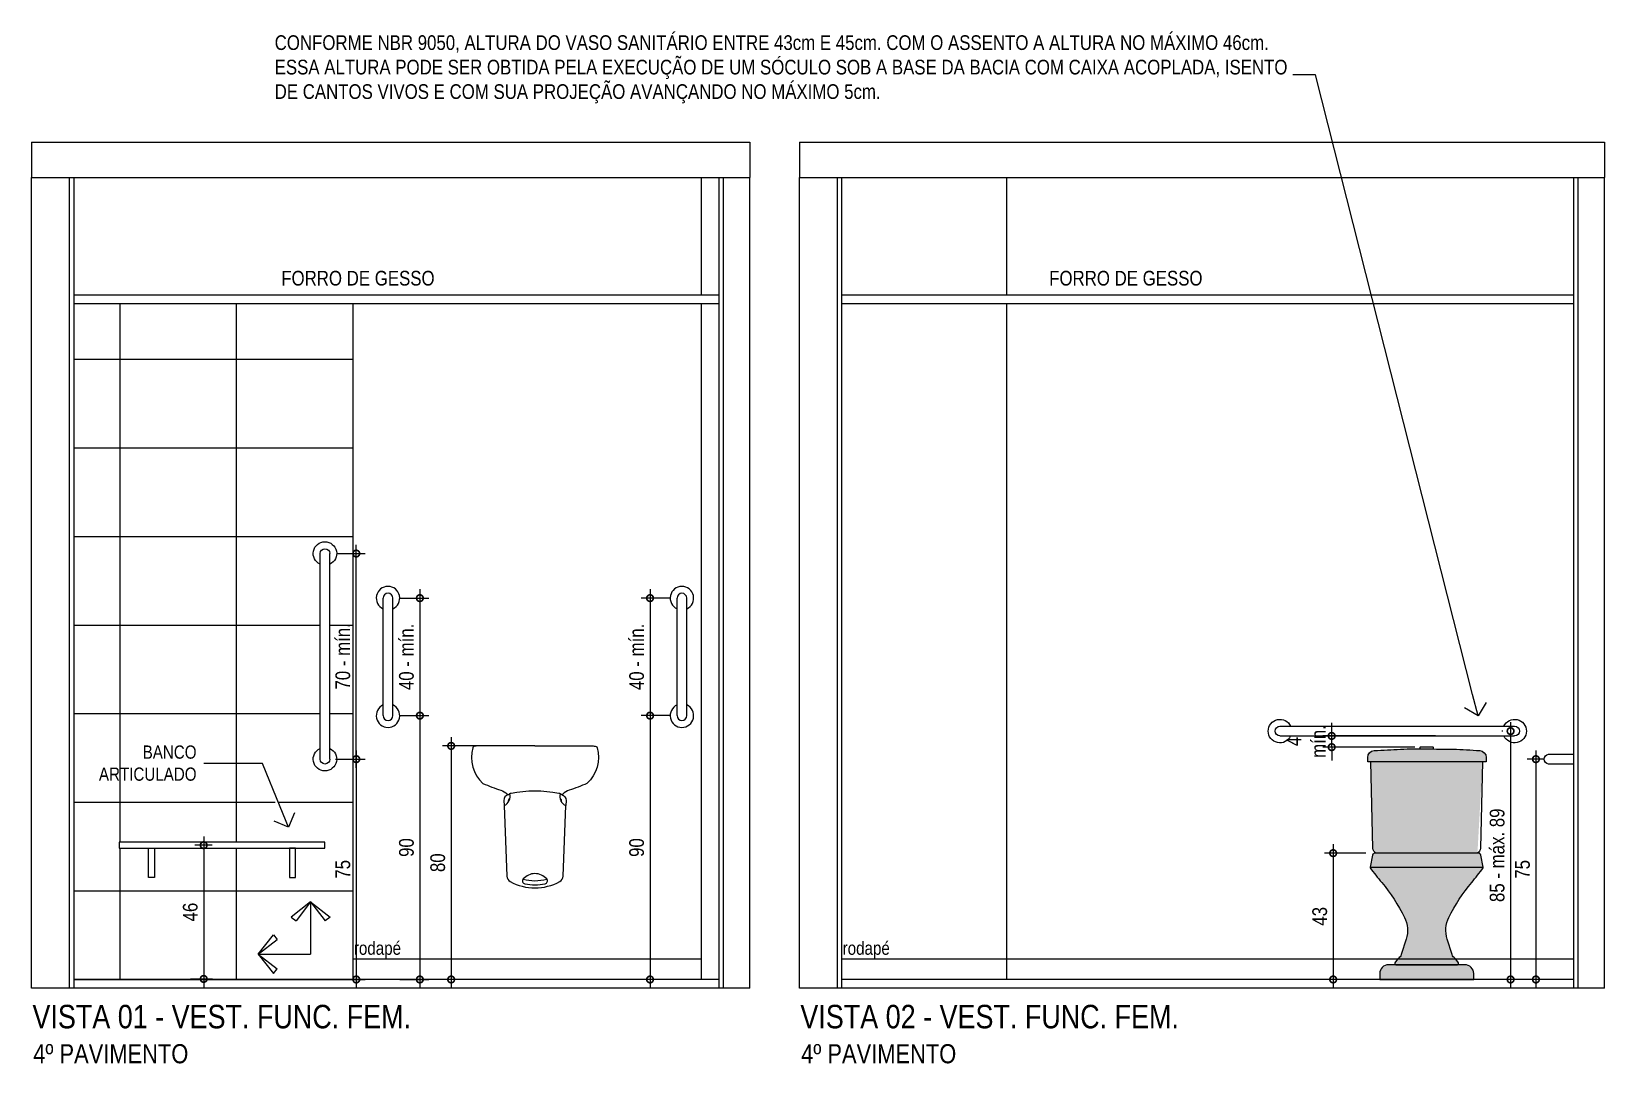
# Model space of a CAD drawing. Header units: metres. Extents: x 3 to 168, y -142 to 28.
# Drawn here: x 60.71 to 66.07, y -125.57 to -122.06 of the extents above; entities that cross this region are included whole.
import ezdxf
from ezdxf import colors
from ezdxf.entities.mleader import LeaderData, LeaderLine
from ezdxf.math import Vec2, Vec3

# ---------------------------------------------------------------- set-up
doc = ezdxf.new("R2010")
doc.units = ezdxf.units.M
doc.linetypes.add('DASHDOT', pattern=[1, 0.5, -0.25, 0, -0.25])
for name, color, linetype in [('ARQ-ALV ACAB', 4, 'Continuous'), ('ARQ-ALV OSSO', 5, 'Continuous'), ('ARQ-AUX1', 1, 'Continuous'), ('ARQ-AUX2', 2, 'Continuous'), ('ARQ-CERÂMICA', 7, 'Continuous'), ('ARQ-DIM', 2, 'Continuous'), ('ARQ-HID', 2, 'Continuous'), ('ARQ-SIM', 1, 'Continuous'), ('ARQ-TXT', 2, 'Continuous')]:
    doc.layers.add(name, color=color, linetype=linetype)
doc.styles.add('Adesa', font='ARIALN.TTF')
doc.dimstyles.new('ADESA 1-0025', dxfattribs={"dimtxt": 0.05, "dimasz": 0.045, "dimexe": 0.03, "dimexo": 0.04, "dimgap": 0.02, "dimtad": 1, "dimtoh": 1, "dimdec": 0, "dimlfac": 100, "dimzin": 4, "dimtxsty": 'Adesa', "dimblk": 'DOTSMALL', "dimcen": 1, "dimdle": 0.03, "dimclrd": 1, "dimclre": 1, "dimclrt": 256, "dimazin": 1, "dimtm": 1e-09, "dimtfac": 1, "dimtdec": 0, "dimtix": 1, "dimtmove": 2, "dimatfit": 0, "dimldrblk": 'DOTSMALL', "dimfxl": 0.8, "dimtvp": 2, "dimtolj": 1, "dimtzin": 0, "dimarcsym": 0})

# ---------------------------------------------------------------- blocks, each defined once
blk = doc.blocks.new('_DotSmall')
at = {"color": 0, "linetype": 'ByBlock', "const_width": 0.5}
blk.add_lwpolyline([(-0.0625, 0, 1), (0.0625, 0, 1)], format="xyb", close=True, dxfattribs=at)
blk = doc.blocks.new('*D563')
at = {"layer": 'ARQ-DIM', "color": 1, "lineweight": -2, "transparency": 16777216}
for p, q in [((61.8179, -124.5675), (61.8179, -123.8075)), ((61.7513, -123.8375), (61.8479, -123.8375)), ((61.7513, -124.5375), (61.8479, -124.5375))]:
    blk.add_line(p, q, dxfattribs=at)
at = {"layer": 'Defpoints', "color": 0, "transparency": 16777216}
for p in [(61.7113, -123.8375), (61.8179, -123.8375), (61.7113, -124.5375)]:
    blk.add_point(p, dxfattribs=at)
at = {"layer": 'ARQ-DIM', "color": 1, "lineweight": -2, "transparency": 16777216, "xscale": 0.045, "yscale": 0.045, "zscale": 0.045}
for p, rotation in [((61.8179, -123.8375), 90), ((61.8179, -124.5375), 270)]:
    blk.add_blockref('_DotSmall', p, dxfattribs=dict(at, rotation=rotation))
at = {"layer": 'ARQ-DIM', "transparency": 16777216, "insert": (61.7723, -124.1875), "char_height": 0.05, "attachment_point": 5, "rotation": 90, "style": 'Adesa'}
blk.add_mtext('\\A1;70 - mín.', dxfattribs=at)
blk = doc.blocks.new('barra2')
for p, q in [((-0.03, 0.0165), (0.67, 0.0165)), ((-0.03, -0.0165), (0.67, -0.0165))]:
    blk.add_line(p, q)
for centre, radius, start, end in [((-0.03, 0), 0.04, 24.362, 335.638), ((-0.03, 0), 0.0165, 90, 270), ((0.67, 0), 0.04, 204.362, 155.638), ((0.67, 0), 0.0165, 270, 90)]:
    blk.add_arc(centre, radius, start, end)
blk = doc.blocks.new('*D564')
at = {"layer": 'ARQ-DIM', "color": 1, "lineweight": -2, "transparency": 16777216}
for p, q in [((61.8179, -124.5075), (61.8179, -125.3175)), ((61.7475, -124.5375), (61.8479, -124.5375)), ((61.7475, -125.2875), (61.8479, -125.2875))]:
    blk.add_line(p, q, dxfattribs=at)
at = {"layer": 'Defpoints', "color": 0, "transparency": 16777216}
for p in [(61.7075, -124.5375), (61.7075, -125.2875), (61.8179, -125.2875)]:
    blk.add_point(p, dxfattribs=at)
at = {"layer": 'ARQ-DIM', "color": 1, "lineweight": -2, "transparency": 16777216, "xscale": 0.045, "yscale": 0.045, "zscale": 0.045}
for p, rotation in [((61.8179, -124.5375), 90), ((61.8179, -125.2875), 270)]:
    blk.add_blockref('_DotSmall', p, dxfattribs=dict(at, rotation=rotation))
at = {"layer": 'ARQ-DIM', "transparency": 16777216, "insert": (61.7725, -124.9125), "char_height": 0.05, "attachment_point": 5, "rotation": 90, "style": 'Adesa'}
blk.add_mtext('\\A1;75', dxfattribs=at)
blk = doc.blocks.new('*D565')
at = {"layer": 'ARQ-DIM', "color": 1, "lineweight": -2, "transparency": 16777216}
for p, q in [((61.3275, -124.8303), (61.2687, -124.8303)), ((61.2987, -124.8003), (61.2987, -125.3157)), ((61.2538, -125.2857), (61.3287, -125.2857))]:
    blk.add_line(p, q, dxfattribs=at)
at = {"layer": 'Defpoints', "color": 0, "transparency": 16777216}
for p in [(61.3675, -124.8303), (61.2138, -125.2857), (61.2987, -125.2857)]:
    blk.add_point(p, dxfattribs=at)
at = {"layer": 'ARQ-DIM', "color": 1, "lineweight": -2, "transparency": 16777216, "xscale": 0.045, "yscale": 0.045, "zscale": 0.045}
for p, rotation in [((61.2987, -124.8303), 90), ((61.2987, -125.2857), 270)]:
    blk.add_blockref('_DotSmall', p, dxfattribs=dict(at, rotation=rotation))
at = {"layer": 'ARQ-DIM', "transparency": 16777216, "insert": (61.2531, -125.058), "char_height": 0.05, "attachment_point": 5, "rotation": 90, "style": 'Adesa'}
blk.add_mtext('\\A1;46', dxfattribs=at)
blk = doc.blocks.new('_Open90')
at = {"color": 0, "linetype": 'ByBlock', "lineweight": -2}
for p, q in [((0, 0), (-1, 0)), ((-0.5, 0.5), (0, 0)), ((0, 0), (-0.5, -0.5))]:
    blk.add_line(p, q, dxfattribs=at)
blk = doc.blocks.new('*U275')
for p, q in [((-0.03, 0.0165), (0.37, 0.0165)), ((-0.03, -0.0165), (0.37, -0.0165))]:
    blk.add_line(p, q)
for centre, radius, start, end in [((-0.03, 0), 0.04, 24.362, 335.638), ((-0.03, 0), 0.0165, 90, 270), ((0.37, 0), 0.04, 204.362, 155.638), ((0.37, 0), 0.0165, 270, 90)]:
    blk.add_arc(centre, radius, start, end)
blk = doc.blocks.new('*D567')
at = {"layer": 'ARQ-DIM', "color": 1, "lineweight": -2, "transparency": 16777216}
for p, q in [((62.8176, -123.9593), (62.8176, -124.4193)), ((62.886, -123.9893), (62.7876, -123.9893)), ((62.8825, -124.3893), (62.7876, -124.3893))]:
    blk.add_line(p, q, dxfattribs=at)
at = {"layer": 'Defpoints', "color": 0, "transparency": 16777216}
for p in [(62.926, -123.9893, -0.0002), (62.8176, -124.3893), (62.9225, -124.3893, -0.0001)]:
    blk.add_point(p, dxfattribs=at)
at = {"layer": 'ARQ-DIM', "color": 1, "lineweight": -2, "transparency": 16777216, "xscale": 0.045, "yscale": 0.045, "zscale": 0.045}
for p, rotation in [((62.8176, -123.9893), 90), ((62.8176, -124.3893), 270)]:
    blk.add_blockref('_DotSmall', p, dxfattribs=dict(at, rotation=rotation))
at = {"layer": 'ARQ-DIM', "transparency": 16777216, "insert": (62.772, -124.1893), "char_height": 0.05, "attachment_point": 5, "rotation": 90, "style": 'Adesa'}
blk.add_mtext('\\A1;40 - mín.', dxfattribs=at)
blk = doc.blocks.new('L510_e')
for points in [[(0, 0.8004), (-0.1951, 0.8004, 0.067495), (-0.2084, 0.7986, 0.374274), (-0.2113, 0.7942, 0.291326), (-0.1769, 0.6729, 0.029641), (-0.116, 0.6494, -0.126082), (-0.095, 0.6362, 0.453747), (-0.0875, 0.6365, -0.075389), (-0.0853, 0.6386)], [(0, 0.8004), (0.1951, 0.8004, -0.067495), (0.2084, 0.7986, -0.374274), (0.2113, 0.7942, -0.291326), (0.1769, 0.6729, -0.029641), (0.116, 0.6494, 0.126082), (0.095, 0.6362, -0.453747), (0.0875, 0.6365, 0.075389), (0.0853, 0.6386)], [(-0.0853, 0.6386, -0.102845), (-0.0815, 0.6401, -0.091259), (0.0815, 0.6401, -0.102845), (0.0853, 0.6386)], [(-0.0913, 0.6347, 0.349146), (-0.106, 0.6145), (-0.1053, 0.5972)], [(-0.1053, 0.5972, 0.374448), (-0.0853, 0.6386)], [(-0.1053, 0.5972), (-0.0955, 0.3571, 0.26305), (-0.0841, 0.3387, 0.255942), (0.0841, 0.3387, 0.26305), (0.0955, 0.3571), (0.1053, 0.5972)], [(-0.0852, 0.6203, 0.785276), (-0.089, 0.6114)], [(0.0853, 0.6386, 0.374448), (0.1053, 0.5972)], [(0.089, 0.6114, 0.785276), (0.0852, 0.6203)], [(0.0913, 0.6347, -0.349146), (0.106, 0.6145), (0.1053, 0.5972)], [(-0.0405, 0.3471, 0.133214), (0.0405, 0.3471)]]:
    blk.add_lwpolyline(points, format="xyb")
blk.add_lwpolyline([(0.04, 0.3477, 0.450343), (-0.04, 0.3477, 0.575567), (-0.0345, 0.3313, 0.103503), (0.0346, 0.3313, 0.575567)], format="xyb", close=True)
blk = doc.blocks.new('*D566')
at = {"layer": 'ARQ-DIM', "color": 1, "lineweight": -2, "transparency": 16777216}
for p, q in [((62.886, -124.3893), (62.7876, -124.3893)), ((62.8176, -124.3593), (62.8176, -125.3175)), ((62.886, -125.2875), (62.7876, -125.2875))]:
    blk.add_line(p, q, dxfattribs=at)
at = {"layer": 'Defpoints', "color": 0, "transparency": 16777216}
for p in [(62.926, -124.3893), (62.8176, -125.2875), (62.926, -125.2875, 0)]:
    blk.add_point(p, dxfattribs=at)
at = {"layer": 'ARQ-DIM', "color": 1, "lineweight": -2, "transparency": 16777216, "xscale": 0.045, "yscale": 0.045, "zscale": 0.045}
for p, rotation in [((62.8176, -124.3893), 90), ((62.8176, -125.2875), 270)]:
    blk.add_blockref('_DotSmall', p, dxfattribs=dict(at, rotation=rotation))
at = {"layer": 'ARQ-DIM', "transparency": 16777216, "insert": (62.7721, -124.8384), "char_height": 0.05, "attachment_point": 5, "rotation": 90, "style": 'Adesa'}
blk.add_mtext('\\A1;90', dxfattribs=at)
blk = doc.blocks.new('*D568')
at = {"layer": 'ARQ-DIM', "color": 1, "lineweight": -2, "transparency": 16777216}
for p, q in [((62.386, -124.4924), (62.1108, -124.4924)), ((62.1408, -124.4624), (62.1408, -125.3175)), ((62.386, -125.2875), (62.1108, -125.2875))]:
    blk.add_line(p, q, dxfattribs=at)
at = {"layer": 'Defpoints', "color": 0, "transparency": 16777216}
for p in [(62.426, -124.4924, 0), (62.1408, -125.2875), (62.426, -125.2875, 0)]:
    blk.add_point(p, dxfattribs=at)
at = {"layer": 'ARQ-DIM', "color": 1, "lineweight": -2, "transparency": 16777216, "xscale": 0.045, "yscale": 0.045, "zscale": 0.045}
for p, rotation in [((62.1408, -124.4924), 90), ((62.1408, -125.2875), 270)]:
    blk.add_blockref('_DotSmall', p, dxfattribs=dict(at, rotation=rotation))
at = {"layer": 'ARQ-DIM', "transparency": 16777216, "insert": (62.0953, -124.89), "char_height": 0.05, "attachment_point": 5, "rotation": 90, "style": 'Adesa'}
blk.add_mtext('\\A1;80', dxfattribs=at)
blk = doc.blocks.new('*D570')
at = {"layer": 'ARQ-DIM', "color": 1, "lineweight": -2, "transparency": 16777216}
for p, q in [((62.0343, -123.9593), (62.0343, -124.4193)), ((61.9659, -123.9893), (62.0643, -123.9893)), ((61.9694, -124.3893), (62.0643, -124.3893))]:
    blk.add_line(p, q, dxfattribs=at)
at = {"layer": 'Defpoints', "color": 0, "transparency": 16777216}
for p in [(61.9259, -123.9893, -0.0002), (61.9294, -124.3893, -0.0001), (62.0343, -124.3893)]:
    blk.add_point(p, dxfattribs=at)
at = {"layer": 'ARQ-DIM', "color": 1, "lineweight": -2, "transparency": 16777216, "xscale": 0.045, "yscale": 0.045, "zscale": 0.045}
for p, rotation in [((62.0343, -123.9893), 90), ((62.0343, -124.3893), 270)]:
    blk.add_blockref('_DotSmall', p, dxfattribs=dict(at, rotation=rotation))
at = {"layer": 'ARQ-DIM', "transparency": 16777216, "insert": (61.9887, -124.1893), "char_height": 0.05, "attachment_point": 5, "rotation": 90, "style": 'Adesa'}
blk.add_mtext('\\A1;40 - mín.', dxfattribs=at)
blk = doc.blocks.new('*D569')
at = {"layer": 'ARQ-DIM', "color": 1, "lineweight": -2, "transparency": 16777216}
for p, q in [((61.9659, -124.3893), (62.0643, -124.3893)), ((62.0343, -124.3593), (62.0343, -125.3175)), ((61.9659, -125.2875), (62.0643, -125.2875))]:
    blk.add_line(p, q, dxfattribs=at)
at = {"layer": 'Defpoints', "color": 0, "transparency": 16777216}
for p in [(61.9259, -124.3893), (61.9259, -125.2875, 0), (62.0343, -125.2875)]:
    blk.add_point(p, dxfattribs=at)
at = {"layer": 'ARQ-DIM', "color": 1, "lineweight": -2, "transparency": 16777216, "xscale": 0.045, "yscale": 0.045, "zscale": 0.045}
for p, rotation in [((62.0343, -124.3893), 90), ((62.0343, -125.2875), 270)]:
    blk.add_blockref('_DotSmall', p, dxfattribs=dict(at, rotation=rotation))
at = {"layer": 'ARQ-DIM', "transparency": 16777216, "insert": (61.9888, -124.8384), "char_height": 0.05, "attachment_point": 5, "rotation": 90, "style": 'Adesa'}
blk.add_mtext('\\A1;90', dxfattribs=at)
blk = doc.blocks.new('*D571')
at = {"layer": 'ARQ-DIM', "color": 1, "lineweight": -2, "transparency": 16777216}
for p, q in [((65.8322, -124.5075), (65.8322, -125.3175)), ((65.8563, -124.5375), (65.8022, -124.5375)), ((65.9207, -125.2875), (65.8022, -125.2875))]:
    blk.add_line(p, q, dxfattribs=at)
at = {"layer": 'Defpoints', "color": 0, "transparency": 16777216}
for p in [(65.8963, -124.5375), (65.8322, -125.2875), (65.9607, -125.2875, -0.0001)]:
    blk.add_point(p, dxfattribs=at)
at = {"layer": 'ARQ-DIM', "color": 1, "lineweight": -2, "transparency": 16777216, "xscale": 0.045, "yscale": 0.045, "zscale": 0.045}
for p, rotation in [((65.8322, -124.5375), 90), ((65.8322, -125.2875), 270)]:
    blk.add_blockref('_DotSmall', p, dxfattribs=dict(at, rotation=rotation))
at = {"layer": 'ARQ-DIM', "transparency": 16777216, "insert": (65.7868, -124.9125), "char_height": 0.05, "attachment_point": 5, "rotation": 90, "style": 'Adesa'}
blk.add_mtext('\\A1;75', dxfattribs=at)
blk = doc.blocks.new('*U274')
for p, q in [((-0.03, 0.0165), (0.7688, 0.0165)), ((-0.03, -0.0165), (0.7688, -0.0165))]:
    blk.add_line(p, q)
for centre, radius, start, end in [((-0.03, 0), 0.04, 24.362, 335.638), ((-0.03, 0), 0.0165, 90, 270), ((0.7688, 0), 0.04, 204.362, 155.638), ((0.7688, 0), 0.0165, 270, 90)]:
    blk.add_arc(centre, radius, start, end)
blk = doc.blocks.new('*D573')
at = {"layer": 'ARQ-DIM', "color": 1, "lineweight": -2, "transparency": 16777216}
for p, q in [((65.7197, -124.442), (65.716, -124.442)), ((65.746, -124.412), (65.746, -125.3175)), ((65.7197, -125.2875), (65.716, -125.2875))]:
    blk.add_line(p, q, dxfattribs=at)
at = {"layer": 'Defpoints', "color": 0, "transparency": 16777216}
for p in [(65.7597, -124.442), (65.746, -125.2875), (65.7597, -125.2875, -0.0001)]:
    blk.add_point(p, dxfattribs=at)
at = {"layer": 'ARQ-DIM', "color": 1, "lineweight": -2, "transparency": 16777216, "xscale": 0.045, "yscale": 0.045, "zscale": 0.045}
for p, rotation in [((65.746, -124.442), 90), ((65.746, -125.2875), 270)]:
    blk.add_blockref('_DotSmall', p, dxfattribs=dict(at, rotation=rotation))
at = {"layer": 'ARQ-DIM', "transparency": 16777216, "insert": (65.7004, -124.8647), "char_height": 0.05, "attachment_point": 5, "rotation": 90, "style": 'Adesa'}
blk.add_mtext('\\A1;85 - máx. 89', dxfattribs=at)
blk = doc.blocks.new('CP929_e')
h = blk.add_hatch(color=255)
h.dxf.hatch_style = 1
edge = h.paths.add_edge_path()
edge.add_line((-0.2008, 0.6911), (0.2008, 0.6911))
edge.add_line((0.2008, 0.6911), (0.2007, 0.706))
edge.add_arc((0.1775, 0.7059), 0.0232, 0.3738, 87.2297)
edge.add_arc((0.8026, 13.6236), 12.9097, 266.83094, 267.22967, ccw=False)
edge.add_arc((0.0251, -0.4194), 1.1548, 86.8309, 91.2023)
edge.add_arc((-0.2136, 10.9563), 10.2234, 270.68894, 271.20233, ccw=False)
edge.add_arc((-0.0771, -0.395), 1.1287, 90.6889, 95.2506)
edge.add_arc((-0.1791, 0.7056), 0.0234, 93.3635, 179.0318)
edge.add_line((-0.2025, 0.706), (-0.2026, 0.6928))
edge.add_line((-0.2026, 0.6928), (-0.2026, 0.6911))
edge.add_line((-0.2026, 0.6911), (-0.2008, 0.6911))
h = blk.add_hatch(color=255)
h.dxf.hatch_style = 1
h.paths.add_polyline_path([(0.19, 0.6911), (-0.19, 0.6911), (-0.183, 0.3966, 0.27163), (-0.1728, 0.38), (0.1728, 0.38, 0.27163), (0.183, 0.3966)])
edge = h.paths.add_edge_path()
edge.add_arc((0.1762, 0.3722), 0.0079, 11.5874, 90, ccw=False)
edge.add_line((0.1839, 0.3737), (0.1925, 0.3322))
edge.add_arc((0.19, 0.3317), 0.00247, -35.4858, 11.5874, ccw=False)
edge.add_arc((-0.451, 0.7887), 0.7897, 319.8958, 324.5139, ccw=False)
edge.add_arc((0.6061, -0.1016), 0.5923, 139.8961, 153.6351)
edge.add_arc((0.1638, 0.1176), 0.0987, 153.6351, 197.8396)
edge.add_line((0.0699, 0.0874), (0.0868, 0.0348))
edge.add_arc((0.1103, 0.0423), 0.0247, 197.8405, 235.7698)
edge.add_arc((0.0909, 0.0138), 0.00987, 34.0222, 55.7689, ccw=False)
edge.add_line((0.099, 0.0193), (0.1079, 0.0062))
edge.add_arc((0.1046, 0.0039), 0.00395, -90, 34.0313, ccw=False)
edge.add_line((0.1046, 0), (-0.1046, 0))
edge.add_arc((-0.1046, 0.0039), 0.00395, 145.9687, 270, ccw=False)
edge.add_line((-0.1079, 0.0062), (-0.099, 0.0193))
edge.add_arc((-0.0909, 0.0138), 0.00987, 124.2289, 145.9756, ccw=False)
edge.add_arc((-0.1103, 0.0423), 0.0247, 304.2311, 342.1604)
edge.add_line((-0.0868, 0.0348), (-0.0699, 0.0874))
edge.add_arc((-0.1638, 0.1176), 0.0987, 342.1604, 386.365)
edge.add_arc((-0.6061, -0.1016), 0.5923, 26.365, 40.1039)
edge.add_arc((0.451, 0.7887), 0.7897, 215.4858, 220.1038, ccw=False)
edge.add_arc((-0.19, 0.3317), 0.00247, 168.4116, 215.4849, ccw=False)
edge.add_line((-0.1925, 0.3322), (-0.1839, 0.3737))
edge.add_arc((-0.1762, 0.3722), 0.0079, 90, 168.4126, ccw=False)
edge.add_line((-0.1762, 0.38), (0.1762, 0.38))
edge = h.paths.add_edge_path()
edge.add_line((-0.19, 0.6911), (-0.183, 0.3966))
edge.add_arc((-0.1638, 0.3971), 0.0192, 181.3139, 242.1536)
edge = h.paths.add_edge_path()
edge.add_arc((-0.0018, -1.831), 2.5662, 89.9609, 93.9727)
edge.add_arc((-0.1782, 0.7056), 0.0234, 93.3635, 179.0318)
edge.add_line((-0.2016, 0.706), (-0.2017, 0.6928))
edge.add_arc((-0.1999, 0.6928), 0.00174, 180.2855, 270.6496)
edge.add_line((-0.1999, 0.6911), (-0.1971, 0.6911))
edge.add_line((-0.1971, 0.6911), (0.1971, 0.6911))
edge.add_line((0.1971, 0.6911), (0.1999, 0.6911))
edge.add_arc((0.1999, 0.6928), 0.00174, 269.3504, 359.7145)
edge.add_line((0.2017, 0.6928), (0.2016, 0.706))
edge.add_arc((0.1782, 0.7056), 0.0234, 0.9676, 86.6359)
edge.add_arc((0.0018, -1.8311), 2.5662, 86.0273, 90.0392)
for points in [[(-0.2008, 0.6911), (0.2008, 0.6911), (0.2007, 0.706, 0.398231), (0.1787, 0.729, -0.00174), (0.0889, 0.7337, 0.019076), (0.0009, 0.7352, -0.00224), (-0.0907, 0.7337, 0.019907), (-0.1804, 0.729, 0.39224), (-0.2025, 0.706), (-0.2026, 0.6928), (-0.2026, 0.6911)], [(0.1762, 0.38, -0.356146), (0.1839, 0.3737), (0.1925, 0.3322, -0.208334), (0.1921, 0.3302, -0.020153), (0.1531, 0.2799, 0.060019), (0.0754, 0.1614, 0.195307), (0.0699, 0.0874), (0.0868, 0.0348, 0.167025), (0.0964, 0.0219, -0.095174), (0.099, 0.0193), (0.1079, 0.0062, -0.601047), (0.1046, 0), (-0.1046, 0, -0.601047), (-0.1079, 0.0062), (-0.099, 0.0193, -0.095174), (-0.0964, 0.0219, 0.167025), (-0.0868, 0.0348), (-0.0699, 0.0874, 0.195307), (-0.0754, 0.1614, 0.060019), (-0.1531, 0.2799, -0.020153), (-0.1921, 0.3302, -0.208334), (-0.1925, 0.3322), (-0.1839, 0.3737, -0.356146), (-0.1762, 0.38)]]:
    blk.add_lwpolyline(points, format="xyb", close=True)
at = {"ltscale": 0.016708}
blk.add_lwpolyline([(-0.0237, 0.7353), (-0.0237, 0.7386, -0.407176), (-0.0218, 0.7406, -0.006022), (0, 0.7409, -0.006022), (0.0218, 0.7406, -0.407176), (0.0237, 0.7386), (0.0237, 0.7352)], format="xyb", dxfattribs=at)
for points in [[(-0.19, 0.6911), (-0.183, 0.3966, 0.27188), (-0.1728, 0.38)], [(0.1728, 0.38, 0.27188), (0.183, 0.3966), (0.19, 0.6911)]]:
    blk.add_lwpolyline(points, format="xyb")
for points in [[(-0.19, 0.6911), (0.19, 0.6911)], [(-0.19, 0.3317), (0.19, 0.3317)]]:
    blk.add_lwpolyline(points)
at = {"linetype": 'DASHDOT', "ltscale": 6.24726e-05}
blk.add_lwpolyline([(0.0866, 0.1829), (0.0866, 0.1829)], dxfattribs=at)
blk = doc.blocks.new('*D572')
at = {"layer": 'ARQ-DIM', "color": 1, "lineweight": -2, "transparency": 16777216}
for p, q in [((65.1422, -124.8274), (65.1422, -125.3175)), ((65.2531, -124.8574), (65.1122, -124.8574)), ((65.4205, -125.2875), (65.1122, -125.2875))]:
    blk.add_line(p, q, dxfattribs=at)
at = {"layer": 'Defpoints', "color": 0, "transparency": 16777216}
for p in [(65.2931, -124.8574), (65.1422, -125.2875), (65.4605, -125.2875)]:
    blk.add_point(p, dxfattribs=at)
at = {"layer": 'ARQ-DIM', "color": 1, "lineweight": -2, "transparency": 16777216, "xscale": 0.045, "yscale": 0.045, "zscale": 0.045}
for p, rotation in [((65.1422, -124.8574), 90), ((65.1422, -125.2875), 270)]:
    blk.add_blockref('_DotSmall', p, dxfattribs=dict(at, rotation=rotation))
at = {"layer": 'ARQ-DIM', "transparency": 16777216, "insert": (65.0967, -125.0725), "char_height": 0.05, "attachment_point": 5, "rotation": 90, "style": 'Adesa'}
blk.add_mtext('\\A1;43', dxfattribs=at)
blk = doc.blocks.new('*D574')
at = {"layer": 'ARQ-DIM', "color": 1, "lineweight": -2, "transparency": 16777216}
for p, q in [((65.491, -124.4585), (65.1072, -124.4585)), ((65.1372, -124.4585), (65.1372, -124.4135)), ((65.1372, -124.4966), (65.1372, -124.4585)), ((65.4205, -124.4966), (65.1072, -124.4966)), ((65.1372, -124.4966), (65.1372, -124.5416))]:
    blk.add_line(p, q, dxfattribs=at)
at = {"layer": 'Defpoints', "color": 0, "transparency": 16777216}
for p in [(65.1372, -124.4585), (65.531, -124.4585, 0.0001), (65.4605, -124.4966)]:
    blk.add_point(p, dxfattribs=at)
at = {"layer": 'ARQ-DIM', "color": 1, "lineweight": -2, "transparency": 16777216, "xscale": 0.045, "yscale": 0.045, "zscale": 0.045}
for p, rotation in [((65.1372, -124.4585), 270), ((65.1372, -124.4966), 90)]:
    blk.add_blockref('_DotSmall', p, dxfattribs=dict(at, rotation=rotation))
at = {"layer": 'ARQ-DIM', "transparency": 16777216, "insert": (65.0504, -124.4775), "char_height": 0.05, "attachment_point": 5, "rotation": 90, "style": 'Adesa'}
blk.add_mtext('\\A1;4 \\Pmín.', dxfattribs=at)
blk = doc.blocks.new('Seta para pag.piso')
for p, q in [((0, 0.1126), (-0.0418, 0.0796)), ((0, 0.1126), (-0.0312, 0.0715)), ((0, 0.1126), (0, 0)), ((0, 0.1126), (0.0418, 0.0795)), ((0, 0.1126), (0.0312, 0.0715)), ((-0.0418, 0.0796), (-0.0312, 0.0715)), ((0.0418, 0.0795), (0.0312, 0.0715)), ((-0.1126, 0), (-0.0795, 0.0418)), ((-0.0795, 0.0418), (-0.0715, 0.0312)), ((-0.1126, 0), (-0.0715, 0.0312)), ((-0.1126, 0), (0, 0)), ((-0.1126, 0), (-0.0796, -0.0418)), ((-0.1126, 0), (-0.0715, -0.0312)), ((-0.0796, -0.0418), (-0.0715, -0.0312))]:
    blk.add_line(p, q)
blk = doc.blocks.new('AREAS MOLHADAS')
at = {"layer": 'ARQ-CERÂMICA'}
h = blk.add_hatch(dxfattribs=at)
h.set_pattern_fill('LINE', color=256, scale=0.095)
h.set_pattern_definition([(0, (61.80738, -125.2875), (0, 0.301625), [])])
h.paths.add_polyline_path([(60.8575, -125.2875), (61.8074, -125.2875), (61.8074, -122.9875), (60.8575, -122.9875)])
h.paths.add_polyline_path([(61.7278, -123.8739), (61.7278, -124.5011, -4.632624), (61.6948, -124.5011), (61.6948, -123.8739, -4.632624)], flags=16)
h.paths.add_polyline_path([(61.7112, -124.8203), (61.7112, -124.8403), (61.6112, -124.8403), (61.6112, -124.9403), (61.5912, -124.9403), (61.5912, -124.8403), (61.1312, -124.8403), (61.1312, -124.9403), (61.1112, -124.9403), (61.1112, -124.8403), (61.0112, -124.8403), (61.0112, -124.8203)], flags=16)
h.paths.add_polyline_path([(61.8241, -124.3119), (61.8241, -124.0608), (61.72, -124.0608), (61.72, -124.3119)], flags=9)
h.paths.add_polyline_path([(61.8242, -124.957), (61.8242, -124.8683), (61.7201, -124.8683), (61.7201, -124.957)], flags=9)
h.paths.add_polyline_path([(61.3049, -125.1013), (61.3049, -125.0126), (61.2008, -125.0126), (61.2008, -125.1013)], flags=24)
edge = h.paths.add_edge_path(flags=16)
edge.add_line((60.933, -124.637), (61.2877, -124.637))
edge.add_line((61.2877, -124.637), (61.2877, -124.4675))
edge.add_line((61.2877, -124.4675), (60.933, -124.4675))
edge.add_line((60.933, -124.4675), (60.933, -124.637))
edge.add_line((61.4993, -124.5521), (61.2993, -124.5521))
edge.add_line((61.559, -124.6994), (61.4993, -124.5521))
edge.add_line((61.6078, -124.7201), (61.5872, -124.7689))
edge.add_line((61.5872, -124.7689), (61.5383, -124.7482))
edge.add_line((61.5872, -124.7689), (61.559, -124.6994))
h = blk.add_hatch(dxfattribs=at)
h.set_pattern_fill('LINE', color=256, scale=0.125, angle=90)
h.set_pattern_definition([(90, (61.80738, -125.2875), (-0.396875, 2e-17), [])])
h.paths.add_polyline_path([(60.8575, -122.9875), (60.8575, -125.2875), (61.8074, -125.2875), (61.8074, -122.9875)])
h.paths.add_polyline_path([(61.7278, -123.8739), (61.7278, -124.5011, -4.632624), (61.6948, -124.5011), (61.6948, -123.8739, -4.632624)], flags=16)
h.paths.add_polyline_path([(61.7112, -124.8203), (61.7112, -124.8403), (61.6112, -124.8403), (61.6112, -124.9403), (61.5912, -124.9403), (61.5912, -124.8403), (61.1312, -124.8403), (61.1312, -124.9403), (61.1112, -124.9403), (61.1112, -124.8403), (61.0112, -124.8403), (61.0112, -124.8203)], flags=16)
h.paths.add_polyline_path([(61.8241, -124.3119), (61.8241, -124.0608), (61.72, -124.0608), (61.72, -124.3119)], flags=9)
h.paths.add_polyline_path([(61.8242, -124.957), (61.8242, -124.8683), (61.7201, -124.8683), (61.7201, -124.957)], flags=9)
h.paths.add_polyline_path([(61.3049, -125.1013), (61.3049, -125.0126), (61.2008, -125.0126), (61.2008, -125.1013)], flags=24)
at = {"layer": 'ARQ-DIM'}
h = blk.add_hatch(color=255, dxfattribs=at)
h.dxf.hatch_style = 1
edge = h.paths.add_edge_path()
edge.add_line((65.5905, -125.2375), (65.3305, -125.2375))
edge.add_arc((65.3305, -125.2675), 0.03, 90, 180)
edge.add_line((65.3005, -125.2675), (65.3005, -125.2875))
edge.add_line((65.3005, -125.2875), (65.6205, -125.2875))
edge.add_line((65.6205, -125.2875), (65.6205, -125.2675))
edge.add_arc((65.5905, -125.2675), 0.03, 360, 450)
at = {"layer": 'ARQ-ALV ACAB'}
for p, q in [((60.8575, -125.3175, 0), (60.8575, -122.5575, 0)), ((63.0525, -125.3175, 0), (63.0525, -122.5575, 0)), ((63.4707, -125.3175, 0), (63.4707, -122.5575, 0)), ((65.9607, -125.3175, 0), (65.9607, -122.5575, 0)), ((63.0525, -125.2875, 0), (60.8575, -125.2875, 0)), ((65.9607, -125.2875, 0), (63.4707, -125.2875, 0))]:
    blk.add_line(p, q, dxfattribs=at)
at = {"layer": 'ARQ-ALV OSSO'}
for p, q in [((60.7126, -125.3175, 0), (60.7126, -122.5575, 0)), ((60.8425, -125.3175, 0), (60.8425, -122.5575, 0)), ((63.0675, -125.3175, 0), (63.0675, -122.5575, 0)), ((63.1575, -125.3175, 0), (63.1575, -122.5575, 0)), ((63.3258, -125.3175, 0), (63.3258, -122.5575, 0)), ((63.4557, -125.3175, 0), (63.4557, -122.5575, 0)), ((65.9757, -125.3175, 0), (65.9757, -122.5575, 0)), ((66.0657, -125.3175, 0), (66.0657, -122.5575, 0)), ((63.1575, -125.3175, 0), (60.7126, -125.3175, 0)), ((66.0657, -125.3175, 0), (63.3258, -125.3175, 0))]:
    blk.add_line(p, q, dxfattribs=at)
at = {"layer": 'ARQ-AUX1'}
for p, q in [((63.0525, -122.9575, 0), (60.8575, -122.9575, 0)), ((65.9607, -122.9575, 0), (63.4707, -122.9575, 0)), ((63.0525, -122.9875, 0), (60.8575, -122.9875, 0)), ((65.9607, -122.9875, 0), (63.4707, -122.9875, 0))]:
    blk.add_line(p, q, dxfattribs=at)
at = {"layer": 'ARQ-AUX2'}
for p, q in [((60.7126, -122.4375, 0), (63.1575, -122.4375, 0)), ((63.3258, -122.4375, 0), (66.0657, -122.4375, 0)), ((60.7126, -122.5575, 0), (63.1575, -122.5575, 0)), ((62.9925, -122.9575, 0), (62.9925, -122.5575, 0)), ((63.3258, -122.5575, 0), (66.0657, -122.5575, 0)), ((64.0307, -122.5575, 0), (64.0307, -122.9575, 0)), ((62.9925, -125.2875, 0), (62.9925, -122.9875, 0)), ((64.0307, -122.9875, 0), (64.0307, -125.2875, 0))]:
    blk.add_line(p, q, dxfattribs=at)
at = {"layer": 'ARQ-AUX2', "elevation": 0}
for points in [[(60.7126, -122.4375), (60.7126, -122.5575)], [(63.1575, -122.4375), (63.1575, -122.5575)], [(63.3258, -122.4375), (63.3258, -122.5575)], [(66.0657, -122.4375), (66.0657, -122.5575)]]:
    blk.add_lwpolyline(points, dxfattribs=at)
at = {"layer": 'ARQ-AUX2'}
blk.add_lwpolyline([(65.5905, -125.2375), (65.3305, -125.2375, 0.414214), (65.3005, -125.2675), (65.3005, -125.2875), (65.6205, -125.2875), (65.6205, -125.2675, 0.414214)], format="xyb", close=True, dxfattribs=at)
at = {"layer": 'ARQ-CERÂMICA'}
for p, q in [((61.8074, -125.2875, 0), (61.8074, -122.9875, 0)), ((61.8074, -125.2175, 0), (62.9925, -125.2175, 0)), ((63.4707, -125.2175, 0), (65.9607, -125.2175, 0))]:
    blk.add_line(p, q, dxfattribs=at)
at = {"layer": 'ARQ-HID', "elevation": 0}
blk.add_lwpolyline([(65.9607, -124.554), (65.8755, -124.554, -0.913215), (65.8755, -124.521), (65.9607, -124.521)], format="xyb", dxfattribs=at)
for points in [[(61.7112, -124.8203), (61.0112, -124.8203), (61.0112, -124.8403), (61.7112, -124.8403)], [(61.1112, -124.8403), (61.1312, -124.8403), (61.1312, -124.9403), (61.1112, -124.9403)], [(61.6112, -124.8403), (61.5912, -124.8403), (61.5912, -124.9403), (61.6112, -124.9403)]]:
    blk.add_lwpolyline(points, close=True, dxfattribs=at)
at = {"layer": 'ARQ-AUX2', "xscale": -1}
blk.add_blockref('CP929_e', (65.4605, -125.2375, 0), dxfattribs=at)
at = {"layer": 'ARQ-CERÂMICA', "xscale": -1.58230973583663, "yscale": 1.58230973583663, "zscale": 1.58230973583663, "rotation": 90}
blk.add_blockref('Seta para pag.piso', (61.6624, -125.2013), dxfattribs=at)
at = {"layer": 'ARQ-HID', "xscale": -1}
for name, p, rotation in [('barra2', (61.7113, -124.5075, 0), 270), ('*U274', (64.991, -124.442, 0.0001), 180)]:
    blk.add_blockref(name, p, dxfattribs=dict(at, rotation=rotation))
at = {"layer": 'ARQ-HID', "rotation": 90.00000000000001}
for p in [(61.9259, -124.3593), (62.926, -124.3593)]:
    blk.add_blockref('*U275', p, dxfattribs=at)
at = {"layer": 'ARQ-HID', "linetype": 'Continuous'}
blk.add_blockref('L510_e', (62.426, -125.2929), dxfattribs=at)
at = {"layer": 'ARQ-TXT', "style": 'Adesa'}
for s, height, p in [('FORRO DE GESSO', 0.05, (61.5626, -122.9252, 108.9697)), ('FORRO DE GESSO', 0.05, (64.1758, -122.9252, 108.9697)), ('rodapé', 0.045, (61.8097, -125.2034, 108.9697)), ('rodapé', 0.045, (63.473, -125.2034, 108.9697)), ('4º PAVIMENTO', 0.065, (60.7187, -125.5727, 217.9394)), ('4º PAVIMENTO', 0.065, (63.3319, -125.5727, 217.9394))]:
    blk.add_text(s, height=height, dxfattribs=at).set_placement(p)
at = {"layer": 'ARQ-TXT', "ltscale": 0.5, "style": 'Adesa'}
for s, p in [('VISTA 01 - VEST. FUNC. FEM.', (60.716, -125.4538, 0)), ('VISTA 02 - VEST. FUNC. FEM.', (63.3292, -125.4538, 0))]:
    blk.add_text(s, height=0.08, dxfattribs=at).set_placement(p)
at = {"layer": 'ARQ-DIM'}
for base, p1, p2, text, picture, middle in [((61.8179, -123.8375, 0), (61.7113, -124.5375, 0), (61.7113, -123.8375, 0), '<> - mín.', '*D563', (61.7723, -124.1875, 0)), ((62.0343, -124.3893, 0.0002), (61.9259, -123.9893), (61.9294, -124.3893, 0.0001), '<> - mín.', '*D570', (61.9887, -124.1893, 0.0002)), ((62.8176, -124.3893, 0.0002), (62.926, -123.9893), (62.9225, -124.3893, 0.0001), '<> - mín.', '*D567', (62.772, -124.1893, 0.0002)), ((65.1372, -124.4585, 0), (65.4605, -124.4966, 0), (65.531, -124.4585, 0.0001), '<> \\Pmín.', '*D574', (65.0504, -124.4775, 0)), ((65.746, -125.2875, 0.0001), (65.7597, -124.442, 0.0001), (65.7597, -125.2875, 0), '<> - máx. 89', '*D573', (65.7004, -124.8647, 0.0001))]:
    dim = blk.add_linear_dim(base=base, p1=p1, p2=p2, angle=90, text=text, dimstyle='ADESA 1-0025', dxfattribs=at)
    dim.commit()
    dim.dimension.update_dxf_attribs({"geometry": picture, "text_midpoint": middle})
for base, p1, p2, picture, middle in [((62.0343, -125.2875), (61.9259, -124.3893), (61.9259, -125.2875, 0), '*D569', (61.9888, -124.8384)), ((62.8176, -125.2875), (62.926, -124.3893), (62.926, -125.2875, 0), '*D566', (62.7721, -124.8384)), ((61.8179, -125.2875, 0), (61.7075, -124.5375, 0), (61.7075, -125.2875, 0), '*D564', (61.7725, -124.9125, 0)), ((62.1408, -125.2875, 0), (62.426, -124.4924), (62.426, -125.2875, 0), '*D568', (62.0953, -124.89, 0)), ((65.8322, -125.2875, 0), (65.8963, -124.5375, 0), (65.9607, -125.2875, -0.0001), '*D571', (65.7868, -124.9125, 0)), ((65.1422, -125.2875, 0), (65.2931, -124.8574, 0), (65.4605, -125.2875, 0), '*D572', (65.0967, -125.0725, 0))]:
    dim = blk.add_linear_dim(base=base, p1=p1, p2=p2, angle=90, dimstyle='ADESA 1-0025', dxfattribs=at)
    dim.commit()
    dim.dimension.update_dxf_attribs({"geometry": picture, "text_midpoint": middle})
dim = blk.add_linear_dim(base=(61.2987, -125.2857, 0), p1=(61.3675, -124.8303, 0), p2=(61.2138, -125.2857, 0), angle=90, dimstyle='ADESA 1-0025', override={"dimtxsty": 'Adesa'}, dxfattribs=at)
dim.commit()
dim.dimension.update_dxf_attribs({"geometry": '*D565', "text_midpoint": (61.2531, -125.058, 0)})
at = {"layer": 'ARQ-SIM'}
ml = blk.add_multileader_mtext('Standard', dxfattribs=at)
ml.set_content('CONFORME NBR 9050, ALTURA DO VASO SANITÁRIO ENTRE 43cm E 45cm. COM O ASSENTO A ALTURA NO MÁXIMO 46cm.\\PESSA ALTURA PODE SER OBTIDA PELA EXECUÇÃO DE UM SÓCULO SOB A BASE DA BACIA COM CAIXA ACOPLADA, ISENTO DE CANTOS VIVOS E COM SUA PROJEÇÃO AVANÇANDO NO MÁXIMO 5cm.', color=2, style='Adesa')
ml.set_leader_properties(color=256)
ml.set_arrow_properties(name='OPEN90')
ml.build(insert=Vec2(0, 0))
ml.multileader.update_dxf_attribs({"text_left_attachment_type": 2, "text_right_attachment_type": 2, "dogleg_length": 0.2, "arrow_head_size": 0.075})
ctx = ml.context
ctx.base_point, ctx.char_height, ctx.arrow_head_size, ctx.landing_gap_size, ctx.plane_origin = Vec3(61.5152, -122.2082, 0.0001), 0.05, 0.075, 0.025, Vec3(66.5618, -122.7035, 0.0001)
ctx.left_attachment, ctx.right_attachment = 2, 2
notes = []
notes.append((ctx, [(0, (1, 1, 0), (65.0826, -122.2082, 0.0001), (-1, 0), 0.0775, [(0, [(65.6352, -124.3903, 0.0001)], 0, [])])]))
ctx.mtext.insert, ctx.mtext.width, ctx.mtext.flow_direction = Vec3(61.5402, -122.0733, 0.0001), 3.53004, 5
ml = blk.add_multileader_mtext('Standard', dxfattribs=at)
ml.set_content('BANCO ARTICULADO', color=2, style='Adesa')
ml.set_leader_properties(color=256)
ml.set_arrow_properties(name='OPEN90')
ml.build(insert=Vec2(0, 0))
ml.multileader.update_dxf_attribs({"text_left_attachment_type": 2, "text_right_attachment_type": 2, "dogleg_length": 0.2, "arrow_head_size": 0.075})
ctx = ml.context
ctx.base_point, ctx.char_height, ctx.arrow_head_size, ctx.landing_gap_size, ctx.plane_origin = Vec3(60.9193, -124.5521, 0), 0.045, 0.075, 0.025, Vec3(61.6388, -124.5502, 0)
ctx.left_attachment, ctx.right_attachment, ctx.text_align_type = 2, 2, 2
notes.append((ctx, [(0, (1, 1, 0), (61.4993, -124.5521, 0), (-1, 0), 0.2, [(0, [(61.5872, -124.7689, 0)], 0, [])])]))
ctx.mtext.insert, ctx.mtext.width, ctx.mtext.alignment, ctx.mtext.flow_direction = Vec3(61.2743, -124.4909, 0), 0.118262, 3, 5
for ctx, leaders in notes:
    for number, flags, end, landing, length, lines in leaders:
        leader = LeaderData()
        leader.index, (leader.has_last_leader_line, leader.has_dogleg_vector, leader.attachment_direction) = number, flags
        leader.last_leader_point, leader.dogleg_vector, leader.dogleg_length = Vec3(end), Vec3(landing), length
        for number, points, colour, breaks in lines:
            line = LeaderLine()
            line.index, line.vertices, line.color, line.breaks = number, Vec3.list(points), colors.encode_raw_color(colour), breaks
            leader.lines.append(line)
        ctx.leaders.append(leader)

msp = doc.modelspace()

# ---------------------------------------------------------------- block references
msp.add_blockref('AREAS MOLHADAS', (0, 0))

doc.saveas('drawing.dxf')
